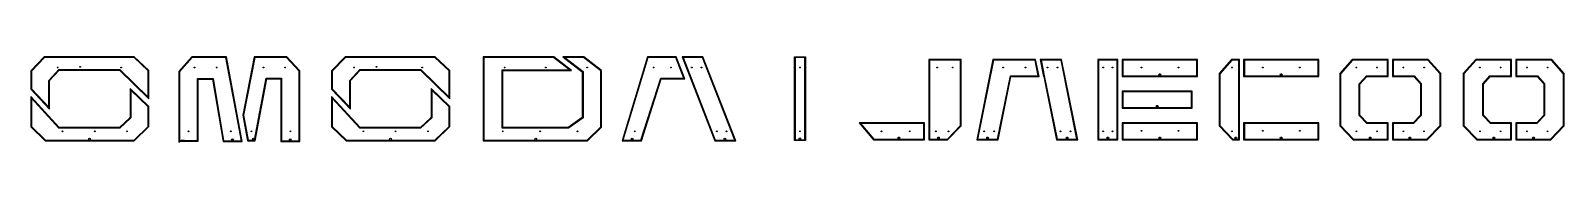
# Model space of a CAD drawing. Header units: millimetres. Extents: x 0 to 6712, y 0 to 375.
import ezdxf

# ---------------------------------------------------------------- set-up
doc = ezdxf.new("R2010")
doc.units = ezdxf.units.MM
doc.layers.add('1_PRIEKIS', color=7, linetype='Continuous')
doc.layers.add('2_GALAS', color=2, linetype='Continuous')

# ---------------------------------------------------------------- blocks, each defined once
blk = doc.blocks.new('PRIEKIS')
at = {"layer": '1_PRIEKIS'}
for points in [[(83.1, 145.8), (83.1, 198.8), (82.3, 199.7), (82.3, 270.3), (125.2, 316.4), (389.3, 316.4), (516.9, 190.5), (516.9, 314.1), (453.5, 374.2), (59.2, 375), (0, 313.2), (0, 232.7)], [(1095.1, 278.4), (1095.1, 3.1), (1178, 3.1), (1178, 313), (1121.2, 375), (978.2, 375), (928.5, 119.2), (948.6, 6.8), (982.7, 5.9), (1033.2, 278.4)], [(1400.1, 145.8), (1400.1, 198.8), (1399.3, 199.6), (1399.3, 270.3), (1442.2, 316.4), (1706.3, 316.4), (1833.9, 190.5), (1833.9, 314.1), (1770.5, 374.2), (1376.2, 375), (1317, 313.2), (1317, 232.7)], [(2328.9, 375), (2414.3, 309.1), (2414.3, 108.5), (2352.5, 65.4), (2067, 65.4), (2067, 314.2), (2367.5, 314.2), (2289.8, 374.8), (1980.8, 374.8), (1980.8, 5.9), (2437.1, 5.9), (2498.4, 66.8), (2498.4, 314.2), (2420.6, 375)], [(2862.5, 277.9), (2825, 375), (2699.3, 374.2), (2588.1, 6), (2672.9, 6), (2759.4, 278.1)], [(3086.4, 5.9), (2941.8, 375), (2851.2, 375), (2994.2, 5.9)], [(3343.2, 375), (3390.6, 375), (3390.6, 7.3), (3343.2, 7.3)], [(3930.7, 363.2), (3930.7, 10.9), (4013.1, 10.9), (4072.3, 72.2), (4072.3, 363.2)], [(4140.5, 10.9), (4234.2, 10.9), (4290.2, 288.5), (4413.2, 288.5), (4398.1, 363.2), (4211.5, 363.2)], [(4418.3, 363.2), (4433.3, 288.5), (4433.4, 288.5), (4489.3, 10.9), (4582.8, 10.9), (4511.8, 363.2)], [(4669.9, 363.2), (4669.9, 10.9), (4758.6, 10.9), (4758.6, 363.2)], [(4777.4, 288.5), (5107.1, 288.5), (5107.1, 363.2), (4777.4, 363.2)], [(5289.8, 10.9), (5289.8, 363.2), (5256.1, 363.2), (5201, 301.4), (5201, 72.4), (5260.4, 10.9)], [(5308.6, 288.5), (5638.3, 288.5), (5638.3, 363.2), (5308.6, 363.2)], [(5940.5, 10.9), (5940.5, 85.7), (5849.3, 85.7), (5817.6, 118.6), (5817.6, 255.4), (5847, 288.5), (5940.5, 288.5), (5940.5, 363.2), (5783.8, 363.2), (5728.8, 301.4), (5728.8, 72.4), (5788.1, 10.9)], [(5959.3, 363.2), (5959.3, 288.5), (6052.8, 288.5), (6081.9, 255.7), (6081.9, 118.6), (6050.2, 85.7), (5959.3, 85.7), (5959.3, 10.9), (6111.9, 10.9), (6171.1, 72.2), (6171.1, 301.6), (6116.2, 363.2)], [(6481.5, 10.9), (6481.5, 85.7), (6390.3, 85.7), (6358.5, 118.6), (6358.5, 255.4), (6387.9, 288.5), (6481.5, 288.5), (6481.5, 363.2), (6324.7, 363.2), (6269.7, 301.4), (6269.7, 72.4), (6329.1, 10.9)], [(6500.2, 363.2), (6500.2, 288.5), (6593.7, 288.5), (6622.8, 255.7), (6622.8, 118.6), (6591.1, 85.7), (6500.2, 85.7), (6500.2, 10.9), (6652.8, 10.9), (6712, 72.2), (6712, 301.6), (6657.1, 363.2)], [(0, 200.9), (0, 67.6), (63.4, 5.9), (453.5, 5.9), (517.7, 68.5), (517.7, 157.3), (435.5, 235.9), (435.5, 109.6), (434.5, 109.5), (434.5, 107.5), (388.6, 65.4), (124.4, 65.4)], [(1317, 200.9), (1317, 67.6), (1380.4, 5.9), (1770.5, 5.9), (1834.7, 68.5), (1834.7, 157.3), (1752.4, 235.9), (1752.4, 109.6), (1751.5, 109.5), (1751.5, 107.5), (1705.5, 65.4), (1441.4, 65.4)], [(4777.4, 149.7), (5083.8, 149.7), (5083.8, 224.5), (4777.4, 224.5)], [(3625.6, 85.7), (3689.2, 10.9), (3911.9, 10.9), (3911.9, 85.7)], [(4777.4, 10.9), (5107.1, 10.9), (5107.1, 85.7), (4777.4, 85.7)], [(5308.6, 10.9), (5638.3, 10.9), (5638.3, 85.7), (5308.6, 85.7)]]:
    blk.add_lwpolyline(points, close=True, dxfattribs=at)
blk.add_lwpolyline([(649, 0), (654.3, 5.3, -0.011841), (668, 5.5, -0.003944), (732.9, 4.7), (732.9, 276.1), (795.7, 276.1), (842.1, 3.2), (925.9, 3.2), (857.2, 374.1), (705.6, 374.1), (649, 310.6)], format="xyb", close=True, dxfattribs=at)
blk = doc.blocks.new('GALAS')
at = {"layer": '2_GALAS'}
for points in [[(80.1, 153.3), (80.1, 197.6), (79.3, 198.5), (79.3, 271.5), (123.9, 319.4), (390.6, 319.4), (513.9, 197.6), (513.9, 312.9), (452.3, 371.2), (60.5, 372), (3, 312), (3, 233.9)], [(1098.1, 281.4), (1098.1, 6.1), (1175, 6.1), (1175, 311.8), (1119.8, 372), (980.7, 372), (931.6, 119.2), (951.2, 9.7), (980.2, 9), (1030.7, 281.4)], [(1397.1, 153.3), (1397.1, 197.6), (1396.3, 198.5), (1396.3, 271.5), (1440.9, 319.4), (1707.5, 319.4), (1830.9, 197.6), (1830.9, 312.9), (1769.3, 371.2), (1377.5, 372), (1320, 312), (1320, 233.9)], [(2337.7, 372), (2417.3, 310.5), (2417.3, 106.9), (2353.4, 62.4), (2064, 62.4), (2064, 317.2), (2358.8, 317.2), (2288.8, 371.8), (1983.8, 371.8), (1983.8, 8.9), (2435.9, 8.9), (2495.4, 68), (2495.4, 312.8), (2419.5, 372)], [(2858.1, 280.9), (2822.9, 372), (2701.5, 371.2), (2592.1, 9), (2670.7, 9), (2757.2, 281.2)], [(3082, 8.9), (2939.7, 372), (2855.6, 372), (2996.3, 8.9)], [(3346.2, 372), (3346.2, 10.3), (3387.6, 10.3), (3387.6, 372)], [(3933.7, 360.2), (3933.7, 13.9), (4011.8, 13.9), (4069.3, 73.5), (4069.3, 360.2)], [(4144.2, 13.9), (4231.8, 13.9), (4287.7, 291.5), (4409.5, 291.5), (4395.6, 360.2), (4214, 360.2)], [(4421.9, 360.2), (4435.8, 291.5), (4435.9, 291.5), (4491.8, 13.9), (4579.2, 13.9), (4509.4, 360.2)], [(4672.9, 360.2), (4672.9, 13.9), (4755.6, 13.9), (4755.6, 360.2)], [(4780.4, 291.5), (5104.1, 291.5), (5104.1, 360.2), (4780.4, 360.2)], [(5286.8, 13.9), (5286.8, 360.2), (5257.4, 360.2), (5204, 300.2), (5204, 73.6), (5261.7, 13.9)], [(5311.6, 291.5), (5635.3, 291.5), (5635.3, 360.2), (5311.6, 360.2)], [(5937.5, 13.9), (5937.5, 82.7), (5848.1, 82.7), (5814.6, 117.4), (5814.6, 256.5), (5845.7, 291.5), (5937.5, 291.5), (5937.5, 360.2), (5785.1, 360.2), (5731.8, 300.2), (5731.8, 73.6), (5789.4, 13.9)], [(5962.3, 360.2), (5962.3, 291.5), (6054.2, 291.5), (6084.9, 256.9), (6084.9, 117.4), (6051.4, 82.7), (5962.3, 82.7), (5962.3, 13.9), (6110.6, 13.9), (6168.1, 73.5), (6168.1, 300.5), (6114.8, 360.2)], [(6478.5, 13.9), (6478.5, 82.7), (6389, 82.7), (6355.5, 117.4), (6355.5, 256.5), (6386.6, 291.5), (6478.5, 291.5), (6478.5, 360.2), (6326.1, 360.2), (6272.7, 300.2), (6272.7, 73.6), (6330.4, 13.9)], [(6503.2, 360.2), (6503.2, 291.5), (6595.1, 291.5), (6625.8, 256.9), (6625.8, 117.4), (6592.4, 82.7), (6503.2, 82.7), (6503.2, 13.9), (6651.5, 13.9), (6709, 73.5), (6709, 300.5), (6655.8, 360.2)], [(3, 193.2), (3, 68.9), (64.6, 8.9), (452.3, 8.9), (514.7, 69.7), (514.7, 156), (438.5, 228.9), (438.5, 106.8), (437.6, 106.7), (437.6, 106.2), (389.8, 62.4), (123.1, 62.4)], [(1320, 193.2), (1320, 68.9), (1381.6, 8.9), (1769.3, 8.9), (1831.7, 69.7), (1831.7, 156), (1755.4, 228.9), (1755.4, 106.8), (1754.5, 106.7), (1754.5, 106.2), (1706.7, 62.4), (1440.1, 62.4)], [(4780.4, 152.7), (5080.8, 152.7), (5080.8, 221.5), (4780.4, 221.5)], [(3632.1, 82.7), (3690.6, 13.9), (3908.9, 13.9), (3908.9, 82.7)], [(4780.4, 13.9), (5104.1, 13.9), (5104.1, 82.7), (4780.4, 82.7)], [(5311.6, 13.9), (5635.3, 13.9), (5635.3, 82.7), (5311.6, 82.7)]]:
    blk.add_lwpolyline(points, close=True, dxfattribs=at)
blk.add_lwpolyline([(652, 7.3), (653, 8.3, -0.015432), (664.8, 8.5, -0.004272), (729.3, 7.8), (729.9, 7.8), (729.9, 279.1), (798.3, 279.1), (844.6, 6.2), (922.3, 6.2), (854.7, 371.1), (706.9, 371.1), (652, 309.5)], format="xyb", close=True, dxfattribs=at)
for centre, radius in [((118.2, 327.8), 1.6), ((216.9, 330.8), 1.6), ((396.2, 327.8), 1.6), ((716.9, 327.8), 1.6), ((814.1, 327.8), 1.6), ((1019.2, 327.8), 1.6), ((1113.3, 327.8), 1.6), ((1415.1, 327.8), 1.6), ((1513.8, 330.8), 1.6), ((1713.2, 327.8), 1.6), ((2074.1, 327.8), 1.6), ((2254.8, 327.8), 1.6), ((2435.5, 327.8), 1.6), ((2726.3, 327.8), 1.6), ((2802.1, 327.8), 1.6), ((2893.8, 327.8), 1.6), ((2936, 327.8), 1.6), ((3366.9, 327.8), 1.6), ((3967.6, 327.8), 1.6), ((4035.4, 327.8), 1.6), ((4256.1, 327.8), 1.6), ((4353.5, 327.8), 1.6), ((4450.3, 327.8), 1.6), ((4494.1, 327.8), 1.6), ((4693.6, 327.8), 1.6), ((4734.9, 327.8), 1.6), ((4861.3, 327.8), 1.6), ((4941.6, 296.5), 4), ((5023.2, 327.8), 1.6), ((5257.7, 327.8), 1.6), ((5392.5, 327.8), 1.6), ((5472.8, 296.5), 4), ((5554.3, 327.8), 1.6), ((5801.6, 327.8), 1.6), ((5892.2, 327.8), 1.6), ((6007.7, 327.8), 1.6), ((6098.4, 327.8), 1.6), ((6342.5, 327.8), 1.6), ((6433.1, 327.8), 1.6), ((6548.6, 327.8), 1.6), ((6639.3, 327.8), 1.6), ((4930.5, 157.7), 4), ((139.1, 47.8), 1.6), ((258, 13.9), 4), ((280.4, 47.8), 1.6), ((421.6, 47.8), 1.6), ((691, 47.8), 1.6), ((876.1, 47.8), 1.6), ((883, 11.2), 4), ((965.9, 47.8), 1.6), ((974.6, 14.1), 4), ((1136.1, 11.1), 4), ((1136.5, 47.8), 1.6), ((1456.1, 47.8), 1.6), ((1575, 13.9), 4), ((1597.3, 47.8), 1.6), ((1738.6, 47.8), 1.6), ((2065.7, 47.8), 1.6), ((2210.4, 13.9), 4), ((2229.4, 47.8), 1.6), ((2393.2, 47.8), 1.6), ((2631.9, 14), 4), ((2643.4, 47.8), 1.6), ((3002.6, 47.8), 1.6), ((3038.4, 13.9), 4), ((3045.4, 47.8), 1.6), ((3366.6, 15.3), 4), ((3366.9, 47.8), 1.6), ((3723.5, 47.8), 1.6), ((3799.7, 18.9), 4), ((3847.1, 47.8), 1.6), ((3961.4, 47.8), 1.6), ((3972.6, 18.9), 4), ((4016.8, 47.8), 1.6), ((4172.9, 47.8), 1.6), ((4188.1, 18.9), 4), ((4216.7, 47.8), 1.6), ((4506.8, 47.8), 1.6), ((4535.6, 18.9), 4), ((4550.5, 47.8), 1.6), ((4693.6, 47.8), 1.6), ((4714.6, 18.9), 4), ((4734.9, 47.8), 1.6), ((4861.3, 50.2), 1.6), ((4941.6, 18.9), 4), ((5023.2, 50.2), 1.6), ((5257.9, 47.8), 1.6), ((5274.1, 18.9), 4), ((5392.5, 50.2), 1.6), ((5472.8, 18.9), 4), ((5554.3, 50.2), 1.6), ((5801.9, 47.8), 1.6), ((5862.9, 18.9), 4), ((5892.3, 47.8), 1.6), ((6007.6, 47.8), 1.6), ((6036.4, 18.9), 4), ((6098.1, 47.8), 1.6), ((6342.8, 47.8), 1.6), ((6403.9, 18.9), 4), ((6433.2, 47.8), 1.6), ((6548.5, 47.8), 1.6), ((6577.3, 18.9), 4), ((6639, 47.8), 1.6)]:
    blk.add_circle(centre, radius, dxfattribs=at)

msp = doc.modelspace()

# ---------------------------------------------------------------- block references
at = {"layer": '1_PRIEKIS'}
msp.add_blockref('PRIEKIS', (0, 0), dxfattribs=at)
at = {"layer": '2_GALAS'}
msp.add_blockref('GALAS', (0, 0), dxfattribs=at)

doc.saveas('drawing.dxf')
